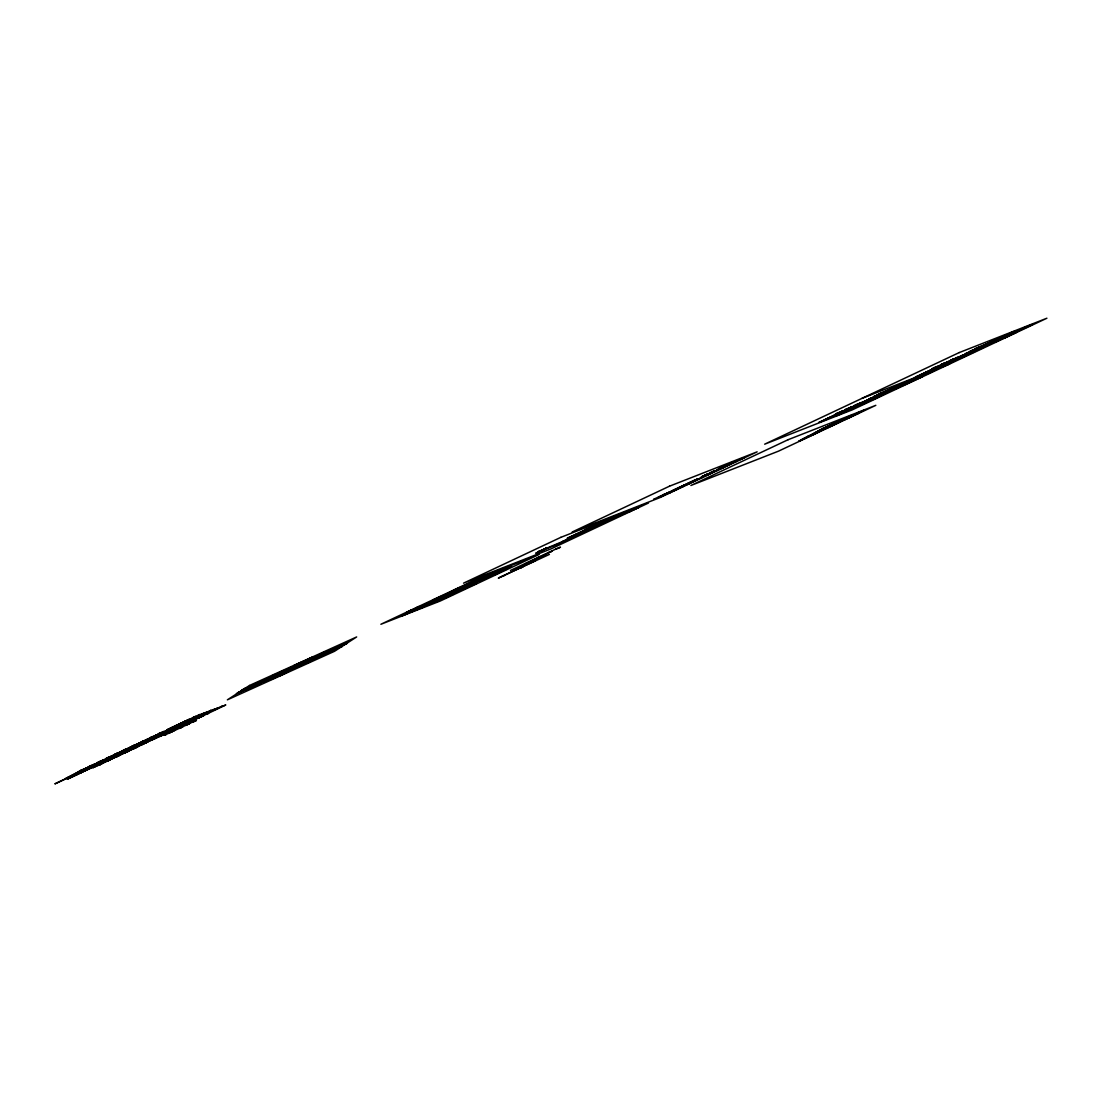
<?xml version="1.0" encoding="UTF-8"?>
<svg xmlns="http://www.w3.org/2000/svg" width="1102" height="1102" viewBox="0 0 1102 1102"><rect width="100%" height="100%" fill="white"/><g stroke="black" fill="none" stroke-linecap="round" stroke-linejoin="round"><path stroke-width="1.5" d="M718.242 468.942L733.174 462.11L718.256 468.956M852.452 415.991L853.912 415.22L843.333 420.22L858.279 413.388M858.21 413.388L849.918 416.68L864.808 409.861L854.215 414.917M342.267 646.516L337.598 648.031M406.431 612.726L418.567 607.037L415.674 608.18M510.171 566.263L511.011 565.767L502.636 569.348M341.592 646.433L331.578 651.42L333.672 650.593M500.363 571.718L506.025 568.99L483.571 578.302L428.43 604.268M407.988 612.285L409.82 611.224L408.291 611.899M402.23 615.66L404.751 614.517L401.514 615.963L405.013 614.393L403.69 614.93M404.503 614.654L403.001 615.508M246.311 688.791L236.42 693.723L336.441 649.119M544.553 549.443L535.779 553.3L537.129 552.543M538.134 551.771L546.055 548.341M577.544 533.947L574.473 535.173L585.589 529.869M637.824 507.512L637.245 507.774M629.862 510.887L638.664 507.003M799.914 440.566L798.785 441.172L815.466 433.596L813.951 434.408M800.272 440.469L801.03 440.07M802.435 439.216L801.306 439.822L805.755 437.88L804.915 438.513M802.793 439.119L803.551 438.72M804.956 437.866L803.826 438.472L820.508 430.896L818.993 431.708M805.314 437.769L806.072 437.37M807.477 436.516L806.347 437.122L837.975 422.989M807.835 436.42L808.592 436.02M810.122 435.207L826.803 427.617L825.673 428.237M812.642 433.857L829.324 426.267L828.194 426.887M815.163 432.507L831.845 424.917L829.599 426.033L830.357 425.62M817.684 431.157L836.886 422.218M820.219 429.808L839.407 420.868L838.278 421.474M822.739 428.458L824.241 427.645M803.014 439.257L804.157 438.637M805.548 437.907L817.987 432.246L816.472 433.058M810.59 435.207L811.719 434.587M807.435 437.163L808.276 436.53M809.956 435.813L810.797 435.18M817.064 432.136L818.028 431.708M819.585 430.786L820.549 430.359M822.106 429.436L823.07 429.009M824.627 428.086L825.591 427.659M827.147 426.736L828.112 426.309M829.668 425.386L830.632 424.959M821.059 430.359L822.615 429.436M823.58 429.009L825.136 428.086M826.101 427.659L827.657 426.736M828.621 426.309L830.178 425.386M831.142 424.959L832.699 424.036M833.663 423.609L835.178 422.796M825.315 428.32L823.814 429.215L840.495 421.639L838.98 422.452M827.836 426.97L827.079 427.383L835.922 423.237L828.401 426.915M832.878 424.27L832.12 424.683L834.366 423.567M834.641 423.333L835.399 422.92M837.162 421.983L837.919 421.57M822.781 429.876L823.538 429.463M825.302 428.526L826.059 428.113M824.778 429.05L826.665 428.044M827.299 427.7L829.186 426.694M840.633 420.661L850.317 416.074M843.664 419.049L852.838 414.724L842.038 420.482L844.284 419.366M840.041 421.295L834.765 424.022L835.881 423.526M840.206 421.088L841.721 420.261M843.223 419.463L844.752 418.65M846.253 417.837L847.782 417.024M840.137 421.487L839.38 421.901L841.639 420.785L836.666 423.003M849.146 417.603L847.7 418.374L850.951 416.804L849.49 417.575M852.108 416.019L850.661 416.79L853.912 415.22M857.218 413.278L860.469 411.707L854.257 414.875L857.508 413.291M66.891 777.847L65.955 778.288L82.485 769.692M72.236 775.367L86.631 767.832L85.86 768.135M75.639 773.728L74.716 774.169L91.232 765.559L90.006 766.055M94.51 764.127L95.433 763.686L80.997 771.248L83.559 770.243M84.399 769.595L83.477 770.036L99.993 761.441L98.753 761.923M89.758 767.116L104.139 759.595L103.271 760.008M94.056 765.022L108.754 757.322M78.986 773.218L93.367 765.697L92.527 766.028M98.505 762.997L112.9 755.476L112.032 755.876M97.816 763.672L85.212 770.326L89.414 768.728M102.817 760.89L115.806 753.892M87.733 769.1L102.128 761.578L101.288 761.909M107.266 758.879L121.661 751.344M106.577 759.553L94.607 766.069M111.578 756.771L124.567 749.773M97.265 764.692L96.439 765.008L110.889 757.446L110.048 757.777M116.027 754.746L133.328 745.655M115.338 755.435L103.368 761.95M107.417 760.16L93.023 767.695M111.481 757.956L124.099 751.302L120.338 752.749M100.365 764.444L99.125 764.926L113.644 757.267L112.776 757.68M115.076 756.399L113.961 756.757L128.397 749.208L127.556 749.539M133.535 746.509L152.531 736.701M120.242 753.837L132.846 747.184L129.086 748.63M109.112 760.325L107.886 760.807L122.405 753.148L121.537 753.561M123.644 752.198L122.708 752.638L137.158 745.076L136.317 745.407M142.296 742.376L161.291 732.582M145.381 741.054L123.837 752.28M116.771 756.551L131.166 749.029L128.149 750.283M137.75 745.586L154.142 736.921M125.532 752.432L139.926 744.897M146.511 741.467L163.427 732.72L162.586 733.037M134.292 748.299L148.674 740.778M155.272 737.348L172.573 728.243M157.434 736.659L136.813 747.073M164.019 733.229L178.414 725.695M165.314 732.94L166.25 732.499L145.574 742.955L146.456 742.541M160.561 735.929L174.956 728.408L174.075 728.821M169.322 731.811L186.238 723.064L185.398 723.38M178.069 727.692L192.464 720.157L187.078 722.499M343.962 644.546L346.634 643.155L338.259 646.736M409.545 611.348L408.883 611.693L409.6 611.376M638.568 507.072L634.242 509.165L639.312 507.127L635.661 508.532M93.684 765.394L92.733 765.835M159.597 733.285L158.578 733.767M124.402 750.972L125.421 750.49M133.163 746.853L134.182 746.371M141.91 742.72L142.943 742.238M125.311 751.578L124.292 752.06M134.072 747.459L133.053 747.927M142.833 743.327L141.814 743.809M151.511 739.235L150.561 739.69M204.903 713.008L204.063 713.393M160.272 735.117L159.322 735.557M151.415 740.406L152.448 739.924M216.02 708.82L215.097 709.261M186.665 724.978L180.824 727.527M584.459 530.103L598.276 523.698M583.798 531.123L567.172 538.272L581.346 531.66M594.157 526.109L599.433 523.643L596.058 525.007M598.579 524.042L599.281 523.712L598.524 524.056M603.441 521.866L594.074 526.164M634.614 509.234L631.281 510.598M67.911 778.783L69.949 777.888M73.848 776.056L71.878 776.924M76.272 774.954L76.493 774.802M84.358 770.89L86.975 769.912L83.477 771.455L85.515 770.56M91.852 767.515L94.758 766.248L91.328 767.763M95.943 765.642L95.227 765.931L98.643 764.416L93.119 766.772M409.765 611.266L405.674 613.153L428.072 603.896L483.199 577.93M116.798 756.702L115.93 757.115M125.559 752.57L124.691 752.983M134.32 748.451L133.438 748.864M193.883 721.576L193.015 721.989L196.418 720.433L192.946 721.782M72.704 776.579L71.892 776.965L75.294 775.409L70.666 777.447M76.231 774.871L77.085 774.527M91.797 767.543L92.169 767.419M510.116 566.235L508.339 567.158L511.535 565.905L500.942 570.795M137.778 745.737L136.91 746.15M164.666 733.092L161.305 734.593M143.687 744.043L142.199 744.745M161.195 735.792L159.721 736.494M178.111 727.83L177.229 728.257M180.88 727.706L179.392 728.408L182.794 726.838L179.323 728.202M171.678 731.935L172.504 731.508M536.605 552.832L547.46 547.722L544.498 548.92M577.269 534.057L583.881 531.068M89.785 767.267L88.904 767.681L95.447 764.65L94.221 765.132M98.546 763.135L94.703 764.871M107.293 759.016L103.464 760.738M114.594 756.592L122.79 752.831L117.515 755.214M133.755 747.611L131.524 748.492L132.405 748.079M146.538 741.618L143.288 743.106M155.905 737.21L152.048 738.987M637.948 507.361L635.262 508.394M108.051 760.821L107.169 761.234M169.956 731.673L168.468 732.375M408.814 611.72L409.668 611.293M631.157 510.956L628.829 511.92L638.885 507.333M335.642 648.541L334.374 649.174L337.336 647.976M500.019 571.153L498.724 571.814L501.975 570.643M330.655 651.778L329.388 652.398L332.694 651.048M495.032 574.39L493.82 574.982L498.049 573.205M183.235 722.251L175.273 726.287L180.604 724.276M116.054 754.898L111.578 756.881M196.473 718.091L195.591 718.504L205.812 713.6M274.522 674.865L292.044 666.875L281.327 672L284.22 670.87M295.68 664.892L313.202 656.888L311.287 657.798M433.127 600.191L452.33 591.237L441.613 596.361L444.505 595.232M454.286 590.217L474.135 581.36L465.664 585.258L466.835 584.804M245.402 688.667L243.487 689.563L341.427 645.896L317.693 655.938M272.841 675.829L276.712 673.997M294 665.856L297.884 664.024M312.389 657.371L293.724 665.649M402.767 615.288L423.085 607.133L478.227 581.167M238.5 692.786L249.204 687.662L245.181 689.397M433.417 601.031L488.558 575.079L508.766 566.8L505.35 568.494M538.107 551.771L562.846 541.426M580.85 531.894L588.757 528.437M598.069 523.781L603.524 521.811M596.54 524.772L584.859 529.924M344.389 644.188L340.973 645.882L345.036 644.284M562.585 541.564L617.382 515.764L630.137 510.736M505.804 568.508L493.558 574.046M562.309 541.702L617.712 515.598M270.83 679.328L288.366 671.338L277.649 676.476M292.002 669.355L310.172 661.462L290.046 670.126M331.606 650.827L339.402 647.411M333.272 649.973L347.282 643.265L324.181 652.467L269.04 678.419L243.129 689.273L247.358 687.496M544.016 549.719L556.965 544.567L612.106 518.615M269.15 680.292L273.034 678.474M290.322 670.319L294.193 668.501M435.469 602.147L454.671 593.193L443.954 598.317L446.847 597.188M456.627 592.173L476.477 583.316L468.019 587.214L469.177 586.76M669.988 491.754L653.885 499.165L654.863 498.71M679.19 487.401L672.716 490.459L676.587 489.012M680.499 486.795L691.56 481.739M688.282 483.131L694.77 480.073M665.36 494.109L658.307 497.25M674.906 489.495L682.11 486.257M689.907 482.593L682.689 485.83L683.777 485.403M690.486 482.166L697.69 478.929L694.398 480.32M838.223 412.795L835.302 414.159L838.939 412.589M279.274 676.022L286.575 672.592L268.874 680.099M847.218 408.732L844.793 409.903M935.226 367.352L932.058 368.743M938.573 365.809L934 367.82M633.292 509.813L611.569 518.904M661.283 496.423L663.652 495.335M667.771 493.365L668.749 492.911M669.162 492.746L677.248 489.192L666.696 493.641L669.355 492.511M674.259 490.321L675.223 489.853M675.65 489.687L683.736 486.147L673.184 490.583L675.843 489.467M680.747 487.263L681.711 486.808M682.138 486.629L690.224 483.089L679.672 487.525L682.331 486.409M687.235 484.205L688.199 483.75M688.626 483.585L696.698 480.031L686.147 484.481L688.819 483.351M693.723 481.147L694.687 480.692M695.114 480.527L703.186 476.973L692.635 481.422L695.307 480.293M708.93 474.135L702.745 476.946L703.71 476.491M709.233 473.901L711.107 473.089M711.534 472.923L715.418 471.091M715.708 470.843L717.595 470.031M715.17 471.339L721.906 468.033M722.196 467.785L728.394 464.975M728.684 464.727L734.882 461.917M735.172 461.683L741.37 458.873M847.948 408.525L845.027 409.889L849.986 407.947L824.572 419.876L832.354 416.68M856.943 404.448L853.788 405.839M860.29 402.919L855.744 404.93M948.478 361.387L940.585 364.858L944.221 363.288L943.009 363.756M977.887 347.557L974.499 349.114L977.171 347.998M880.264 393.621L873.597 396.706L876.255 395.577M880.691 393.455L886.628 391.058M947.927 361.676L946.949 362.131L955.269 358.646L924.22 373.096L929.179 371.154M950.31 360.588L953.23 359.211L952.004 359.693M957.473 357.323L950.062 360.616M976.551 348.384L974.664 349.196L1012.118 332.556M976.978 348.218L1012.077 332.336M81.741 769.899L79.303 771.083M108.01 757.529L105.572 758.713M116.771 753.41L114.332 754.594M125.518 749.291L123.08 750.476M151.8 736.921L149.362 738.106M160.548 732.789L158.109 733.987M194.902 716.617L192.464 717.815M871.021 398.318L833.58 415.812L849.243 409.131M871.448 398.153L875.649 395.976M876.062 395.811L882.013 393.4M918.655 375.961L920.184 375.217L915.211 377.159L942.913 364.252L938.505 365.905M960.641 356.166L963.561 354.789M975.463 348.962L965.256 353.811L966.95 353.15M117.501 753.189L114.897 754.333M126.262 749.071L123.341 750.448L124.182 750.118M128.631 748.093L130.422 747.225M137.392 743.974L139.169 743.106M146.153 739.855L147.93 738.974L147.048 739.387M154.914 735.723L156.691 734.855L155.809 735.268M195.646 716.41L184.199 721.796M199.793 714.564L194.407 716.892M837.575 414.324L822.381 421.198L823.346 420.744M840.385 413.071L841.9 412.327L836.941 414.269M866.406 400.673L859.739 403.745L861.433 403.084M866.833 400.508L872.77 398.097M919.564 375.603L944.827 364.431M962.693 355.436L938.863 366.511L945.53 363.894L942.155 365.547L943.849 364.886M963.107 355.271L973.672 350.519M840.234 413.209L837.313 414.572M855.29 406.183L868.142 400.453M912.139 379.474L906.202 381.871M912.566 379.308L913.53 378.84M914.619 378.262L919.068 376.14L918.09 376.595M958.065 357.778L951.398 360.85L954.057 359.734M958.492 357.613L961.605 356.015M1000.341 337.777L966.22 353.659M1010.906 333.024L1015.341 330.903L1014.074 331.633M845.868 410.784L852.535 407.712M852.962 407.547L896.739 388.111M905.376 382.959L909.825 380.837M910.004 380.617L914.44 378.496M915.349 378.069L917.773 376.884M946.949 363.288L953.45 360.134M953.864 359.968L959.814 357.558M1002.834 337.033L1003.798 336.578M1004.225 336.413L1005.203 335.958M1011.622 332.818L1014.543 331.454M109.305 757.997L118.575 753.754M118.052 753.878L125.89 750.269M126.813 749.746L136.097 745.503M153.082 737.376L177.491 725.819M179.171 724.978L185.274 722.209M205.936 712.484L203.498 713.669M847.92 410.068L841.418 413.222L878.859 396.582M848.347 409.903L854.284 407.492M899.673 385.893L892.344 388.923M900.761 385.314L905.197 383.193M906.106 382.752L911.065 380.452M947.734 363.054L937.54 367.903L940.199 366.773M997.048 340.077L1001.484 337.956M1006.098 335.6L1001.663 337.722L1002.889 337.253M97.665 763.562L104.208 760.532L102.817 761M106.426 759.43L112.969 756.413M115.187 755.311L121.716 752.28M130.477 748.162L124.416 750.999M141.455 742.941L147.999 739.91L146.759 740.392M150.216 738.822L156.746 735.792M159.129 734.814L160.906 733.946M165.507 731.673L161.842 733.257M167.876 730.695L169.653 729.813M174.268 727.54L170.603 729.138M206.68 712.264L195.233 717.65M210.826 710.418L205.44 712.746M836.804 415.578L842.217 412.988M895.954 387.89L891.518 390.012L892.716 389.543M901.477 385.108L904.398 383.73M911.781 380.245L908.861 381.623L913.833 379.68L891.78 390.067M920.79 376.181L917.635 377.573M933.091 370.341L939.579 367.173M940.006 367.007L945.943 364.61M952.707 361.112L984.403 346.648M991.332 342.998L984.003 346.028M992.42 342.419L996.869 340.298M997.765 339.871L1000.203 338.686M1006.787 335.655L1003.619 337.047M1015.066 331.798L1012.614 332.983M885.815 392.932L878.473 395.962M886.903 392.353L891.339 390.232M934.041 370.217L926.148 373.702L929.785 372.118L928.587 372.586M987.626 344.995L979.389 348.384M987.805 344.774L992.241 342.653M993.15 342.212L996.056 340.849M1015.782 331.592L1012.862 332.956L1017.835 331.013L983.177 347.116M882.096 394.929L873.858 398.318M882.275 394.709L886.724 392.587M887.62 392.147L890.044 390.976M933.49 370.52L932.512 370.975L937.485 369.032L909.784 381.926L914.743 379.983M976.083 350.67L970.146 353.081M976.51 350.505L977.474 350.05M1029.034 325.627L1021.623 328.919M140.285 744.36L142.062 743.492M149.046 740.241L150.822 739.373M159.57 735.241L157.793 736.122L158.867 735.778M190.205 720.832L196.308 718.077M873.032 399.406L877.481 397.285L876.503 397.739M877.66 397.051L881.545 395.219L880.801 395.659M901.408 386.058L895.223 388.868L896.133 388.51M904.77 384.502L905.748 384.047L900.775 385.989M971.454 353.026L965.517 355.423M971.881 352.847L973.755 352.034M973.934 351.813L978.383 349.692M74.564 775.615L77.484 774.238M78.449 773.783L90.86 768.08L87.94 769.444M96.935 765.077L89.524 768.328M105.833 760.711L114.043 756.964L108.754 759.333M140.863 744.222L149.073 740.461L146.373 741.591M149.624 740.089L157.82 736.343L155.134 737.472M158.385 735.971L166.581 732.224L163.895 733.353M188.194 721.81L189.089 721.452L166.292 732.114L170.796 730.254M174.047 728.766L169.57 730.736M175.053 727.995L179.557 726.135M178.317 726.617L182.808 724.648M184.654 723.601L188.318 722.017M221.86 706.272L214.05 709.716L217.714 708.118L216.474 708.614M873.762 399.2L876.186 398.015M969.319 354.169L973.218 352.337M1005.41 337.391L986.648 345.449M75.79 775.133L79.192 773.576L76.988 774.513M181.926 725.157L183.703 724.289L182.836 724.703M221.406 706.52L220.441 706.974L225.786 704.977L180.866 726.425L181.775 726.066M557.185 548.438L510.474 570.437L535.31 560.698L498.338 578.109L549.416 554.402L524.593 564.141L552.157 551.152L548.879 552.446M1014.419 333.327L1005.162 337.639M557.75 548.438L560.477 547.157L555.56 549.292M110.544 759.443L124.939 751.922L124.099 752.253M128.052 751.192L142.447 743.671L141.607 744.002M173.62 729.717L171.843 730.585L180.632 726.686L177.945 727.816M201.239 716.699L203.03 715.928M93.932 767.336L101.811 763.796L99.263 764.802M110.572 759.677L101.728 763.603L116.178 756.041L115.338 756.371M111.454 759.085L119.333 755.545L116.647 756.675M120.201 754.966L133.686 747.79L132.846 748.12M128.962 750.848L136.841 747.308L134.155 748.437M137.722 746.715L151.208 739.552L150.368 739.883M146.483 742.596L159.969 735.42L159.129 735.75M155.23 738.478L168.716 731.301L167.876 731.632M169.185 731.935L171.871 730.805L163.082 734.703L177.477 727.182L176.637 727.513M180.108 727.967L164.639 735.158M187.629 724.331L193.732 721.562M831.431 424.532L834.173 423.237M826.39 427.245L831.652 424.587M823.869 428.595L826.61 427.287M818.814 431.295L824.089 428.637M809.061 436.103L814.337 433.458M804.019 438.803L809.295 436.158M826.528 428.196L831.803 425.551M416.019 607.849L419.008 606.513M251.642 685.237L270.169 677.813M411.735 610.109L407.423 611.954L434.546 600.425M249.603 687.014L241.269 690.582L254.19 684.438L250.168 686.174M411.032 611.087L414.021 609.75M413.98 609.613L409.999 611.403M246.655 688.475L265.183 681.05L321.247 654.726M406.748 613.332L402.45 615.178L497.112 572.833M487.621 575.437L502.099 569.596M242.371 690.72L238.101 692.552L332.735 650.221M323.244 652.825L337.722 646.998M539.897 551.069L538.768 551.592M596.967 524.208L598.551 523.546M408.994 612.85L405.013 614.64M428.995 603.538L414.517 609.365M244.63 690.238L238.707 692.869M264.618 680.926L261.629 682.262M539.085 551.937L539.388 551.813M617.01 515.915L617.423 515.75M423.857 606.83L409.531 612.602M259.631 684.149L245.154 689.99M497.649 572.585L500.377 571.346M503.035 569.968L501.713 570.574M557.144 544.498L556.069 544.994M338.658 647.356L337.68 647.824M491.561 575.933L488.572 577.269M632.548 509.606L634.091 508.945M327.184 653.334L312.706 659.161M624.696 513.684L624.875 513.615M194.779 717.746L184.557 722.65L186.045 721.948M206.267 713.517L216.46 708.848L214.794 709.495M541.716 550.78L540.324 551.372M136.827 745.076L135.574 745.627L144.858 741.384M145.588 740.957L144.334 741.508L153.605 737.252M100.585 763.466L98.891 764.196M631.226 510.942L630.11 511.438M111.908 757.914L112.115 757.818M80.983 772.695L79.578 773.287M99.896 764.664L98.409 765.353M110.241 757.584L109.745 757.666M119.002 753.465L118.506 753.548M99.152 762.859L99.648 762.777M101.494 761.716L100.544 762.116L109.828 757.873M72.884 775.229L71.396 775.932M81.631 771.111L80.157 771.799M96.549 765.367L95.254 765.973M541.853 550.738L540.862 551.083M538.809 552.061L537.969 552.446M635.882 508.118L636.446 507.87M624.379 513.821L623.539 514.207M731.618 463.35L734.442 462.096M738.106 460.305L740.93 459.038M718.642 469.466L721.466 468.198M725.13 466.408L727.954 465.154M712.168 472.51L714.978 471.257M695.748 480.128L698.572 478.86M705.679 475.568L708.503 474.315M682.772 486.23L685.596 484.976M689.26 483.186L692.084 481.918M676.284 489.288L679.107 488.034M663.308 495.404L666.131 494.137M669.796 492.346L672.619 491.079M847.286 417.699L837.603 422.286L844.256 419.311M546.041 548.052L546.812 547.708M617.823 515.571L630.399 510.598M500.418 571.153L503.642 569.913M1027.519 326.371L1032.478 324.429L1010.424 334.815L1017.077 332.198M1023.565 327.997L1024.791 327.528L1021.871 328.892L1026.83 326.95L1001.415 338.879L1008.082 336.275M1002.489 336.633L1007.448 334.691M1009.749 333.713L1010.727 333.259L1006.278 335.38L1007.503 334.898M1019.061 330.145L1020.039 329.691L1014.57 332.06M1009.446 333.989L997.861 338.989M1018.51 330.448L1023.469 328.492M1005.561 336.124L1014.474 332.556M995.726 340.132L1002.379 337.515M1003.867 337.033L1008.826 335.077M993.246 341.331L998.205 339.388M977.419 347.736L982.915 345.821M998.26 339.595L960.806 356.249M988.618 343.686L993.591 341.73M995.588 341.028L996.318 340.587M1004.776 337.336L1009.749 335.394M971.33 350.822L972.543 350.34M972.791 350.092L969.884 351.469L971.578 350.794M993.646 341.951L951.563 360.946M973.328 350.105L978.287 348.163M990.973 343.383L991.69 342.942M995.781 341.4L1000.74 339.457M966.702 353.163L967.928 352.695M970.848 351.318L975.807 349.375M981.868 347.171L989.017 344.292M992.42 342.942L1000.12 339.843M955.957 358.067L963.3 355.037M964.085 354.803L969.044 352.86M974.76 350.725L979.733 348.783M982.034 347.805L982.998 347.35L978.562 349.472L979.774 348.99M981.73 348.08L937.706 367.985M956.013 358.508L958.685 357.392M959.456 357.158L964.429 355.216M956.192 358.591L961.95 356.414M941.301 364.652L946.274 362.71M967.997 354.224L975.16 351.345M932.306 368.715L937.265 366.773M948.216 362.558L949.442 362.076M950.172 361.649L946.77 363.205L955.186 359.913M970.545 353.687L936.356 368.894M933.215 369.032L938.188 367.076M945.599 364.197L950.571 362.255M929.868 370.575L936.521 367.972M943.119 365.409L948.092 363.453M920.859 374.639L927.526 372.035M936.301 368.688L932.912 370.244L935.584 369.129M861.971 398.373L949.593 364.032M915.79 377.587L878.211 394.351L880.884 393.235M915.831 377.793L873.762 396.789M926.865 373.495L931.837 371.553M919.578 376.65L928.476 373.096L897.427 387.546L904.081 384.929M904.067 383.014L911.202 380.149M915.059 378.812L916.037 378.358L910.583 380.727M917.87 377.559L922.829 375.617M901.588 384.226L906.547 382.27M908.53 381.581L909.274 381.127M914.508 379.102L919.481 377.159M906.588 382.49L869.147 399.131M896.959 386.568L901.932 384.626M903.916 383.923L904.646 383.482M915.431 379.405L922.085 376.801L901.161 386.306M901.959 384.846L860.703 403.594M919.412 377.917L920.625 377.449M899.604 385.989L900.582 385.535L896.133 387.656L897.345 387.188M878.39 394.433L884.148 392.257M906.423 383.482L913.09 380.865M887.716 391.265L896.863 387.449M871.889 397.67L868.968 399.048L871.641 397.932M872.426 397.698L877.385 395.756M883.101 393.621L888.06 391.665M860.221 403.015L870.291 399.31M864.354 401.403L867.026 400.274M888.102 391.885L846.047 410.881M885.429 393.318L886.173 392.877M851.281 406.982L852.19 406.624L846.735 408.994M854.022 405.825L858.995 403.883M861.199 403.098L862.398 402.629M876.338 397.106L883.487 394.24M850.675 407.368L855.634 405.426M842.286 411.046L843.195 410.688L837.74 413.057M856.571 405.44L857.783 404.971M858.031 404.723L855.111 406.101L856.805 405.426M841.666 411.445L846.639 409.489M858.554 404.737L863.527 402.795M869.244 400.66L874.203 398.717M836.019 413.953L840.991 412.01L818.938 422.397L823.897 420.454M853.416 407.065L850.496 408.443L853.155 407.327M874.244 398.924L840.082 414.132M853.94 407.093L858.899 405.15M842.575 411.749L849.284 409.228M850.661 408.525L856.419 406.349M845.826 410.702L848.54 409.668M844.655 411.569L841.253 413.14L843.912 412.01M827.933 418.333L832.905 416.391M844.697 411.79L849.656 409.848M838.099 414.834L839.297 414.366M839.545 414.118L836.625 415.482L838.319 414.82M736.701 460.925L733.491 462.193L744.043 457.743L741.123 459.121M730.213 463.983L727.003 465.237L737.555 460.801L734.635 462.179M723.725 467.041L720.515 468.295L731.067 463.859L728.146 465.223M717.237 470.086L701.395 476.89L724.579 466.904L721.658 468.281M718.091 469.962L707.539 474.411L710.749 473.144M704.261 476.202L701.051 477.455L711.603 473.02L708.682 474.397M686.615 483.985L687.703 483.558M678.832 487.649L683.419 485.651M669.506 492.029L672.179 490.9L662.688 495.225M663.514 494.605L665.277 493.916M662.867 495.569L660.208 496.685L670.76 492.25L663.128 495.321M660.373 496.782L661.352 496.313M583.261 530.944L584.845 530.296M537.569 552.377L538.671 551.95M506.851 567.695L507.939 567.268M509.413 566.896L482.07 578.536M501.782 570.244L502.815 569.83M470.54 582.972L454.01 590.025M501.865 570.932L502.953 570.505M503.352 570.381L506.672 569.1L495.955 574.018L497.126 573.563M504.427 570.133L477.083 581.773M496.795 573.467L497.842 573.068M538.217 557.199L539.305 556.772M450.415 592.132L451.503 591.705M456.834 589.79L467.964 585.438M449.368 592.945L450.539 592.477L432.838 599.998M473.915 584.115L475.017 583.688M451.848 593.028L462.978 588.661M472.882 584.928L456.352 591.981M414.545 608.786L415.578 608.373M409.641 610.921L410.812 610.467M452.757 594.088L453.845 593.661M451.71 594.901L452.881 594.446L435.194 601.954M521.852 567.392L522.94 566.951M520.599 568.067L521.687 567.64M409.558 612.009L410.591 611.61M404.654 614.158L405.825 613.69M401.803 615.839L400.811 616.376M502.14 576.401L504.33 575.547M309.8 658.583L313.85 656.999L305.392 660.897M336.565 648.183L338.452 647.232M307.362 659.74L310.254 658.597M332.418 650.869L333.465 650.455M292.457 667.192L303.587 662.825M289.096 668.57L290.253 668.115L272.566 675.622M287.47 670.415L298.601 666.063M245.264 688.309L246.435 687.855M240.277 691.546L241.448 691.092M239.313 692.318L240.415 691.891M199.035 714.854L199.848 714.537M198.374 715.267L203.705 713.269L186.307 722.154L191.638 720.129M209.959 710.831L210.881 710.391M209.408 711.121C232.178 701.974 178.249 725.736 203.663 715.763M184.117 721.727L185.026 721.369M179.75 723.794L180.645 723.435M175.37 725.846L176.265 725.488M170.989 727.912L171.898 727.554M179.116 725.006L179.943 724.689M207.341 713.931L208.581 713.449M176.582 726.177L178.469 725.667M190.15 720.86L190.977 720.543M160.065 733.064L163.661 731.494M164.997 730.984L147.255 740.131M172.201 728.243L176.637 726.466M167.835 730.295L168.73 729.951M171.347 728.918L172.188 728.587M183.814 723.876L185.136 723.408M198.388 718.173L199.283 717.815M154.9 735.626L151.305 737.183M168.895 730.116L169.708 729.786M179.433 725.929L180.342 725.584M194.007 720.24L194.916 719.881M163.454 732.362L167.876 730.585M159.074 734.428L159.983 734.07M189.627 722.292L190.536 721.948M146.153 739.745L140.601 742.225M159.115 734.703L154.693 736.48M160.024 734.359L160.961 733.918M170.672 730.061L171.581 729.703M185.246 724.358L186.155 724M142.544 741.315L143.783 740.833L124.788 750.627L127.336 749.622M153.825 737.169L154.666 736.839M137.392 743.864L131.841 746.343M138.301 743.519L139.224 743.079M151.263 738.478L152.2 738.037M133.783 745.434L135.023 744.952L132.102 746.329L132.943 745.999M160.809 734.869L162.049 734.387M186.142 724.992L189.599 723.642L186.693 725.006M129.65 747.514L130.463 747.197M145.078 741.288L145.919 740.957M125.036 749.553L128.631 747.996M138.273 744.346L139.238 744.043L133.177 746.88M138.494 744.249L141.938 742.748M142.516 742.596L143.439 742.156M156.567 737.073L157.49 736.632M148.99 740.268L150.106 739.91M120.889 751.633L121.716 751.316M160.424 736.067L163.124 734.938L154.335 738.836L155.203 738.423M172.408 731.508L174.887 730.323M116.275 753.685L119.884 752.115M127.253 749.429L128.19 748.988M140.23 744.387L141.345 744.029M169.474 732.926L170.383 732.568M111.123 756.234L107.514 757.804M137.626 745.723L140.312 744.594L132.584 748.148M151.677 740.186L152.903 739.704M165.093 734.979L166.003 734.635M134.54 747.239L136.744 746.288M118.796 753.658L119.636 753.327L105.255 760.848L106.315 760.518M102.362 760.366L96.811 762.846M116.233 754.966L117.17 754.526M142.916 744.305L144.142 743.822M125.78 751.357L127.984 750.421M136.758 747.101L137.695 746.66M93.601 764.485L88.05 766.964M107.486 759.099L108.409 758.658M117.019 755.476L118.258 754.994M128.011 751.233L128.934 750.793M101.067 761.992L91.783 766.248L93.05 765.601M125.394 752.556L128.094 751.426L119.305 755.325L120.063 755.035M81.245 770.174L84.854 768.604M106.577 760.49L107.459 759.925M108.258 759.609L109.497 759.126M92.306 766.11L85.309 769.251M102.596 762.212L105.282 761.083L98.395 764.43M100.833 763.245L102.527 762.584L99.621 763.962M100.337 763.521L101.081 763.231M108.01 760.669L111.302 759.154M82.099 770.89L76.548 773.37M87.678 769.127L88.615 768.686M74.798 774.362L67.787 777.489M78.931 773.26L79.854 772.819M92.981 767.722L93.904 767.281M80.887 772.681L83.077 771.744L80.157 773.108M67.263 779.086L71.41 777.241L68.489 778.618M249.534 685.472L227.384 699.825L334.512 651.296L356.662 636.942L249.534 685.472M560.835 537.349L463.543 583.151L551.165 548.824L648.472 503.008L560.835 537.349M669.493 486.189L572.186 532.004L659.822 497.663L757.129 451.848L669.493 486.189M479.756 577.737L380.893 624.269L440.249 601.017L539.112 554.471L479.756 577.737M959.277 352.557L764.664 444.189L852.287 409.848L1046.9 318.216L959.277 352.557M706.506 474.549L702.773 476.298L707.291 474.232L706.506 474.549M714.124 470.953L710.391 472.717L714.909 470.65L714.124 470.953M723.367 466.601L719.634 468.364L724.152 466.298L723.367 466.601M730.984 463.019L727.265 464.768L731.783 462.702L730.984 463.019M188.497 719.661L166.609 729.979L189.406 719.303L188.497 719.661M85.749 769.348L55.1 783.784L85.749 769.348M788.192 439.67L690.885 485.486L778.522 451.145L875.814 405.329L788.192 439.67"/></g></svg>
